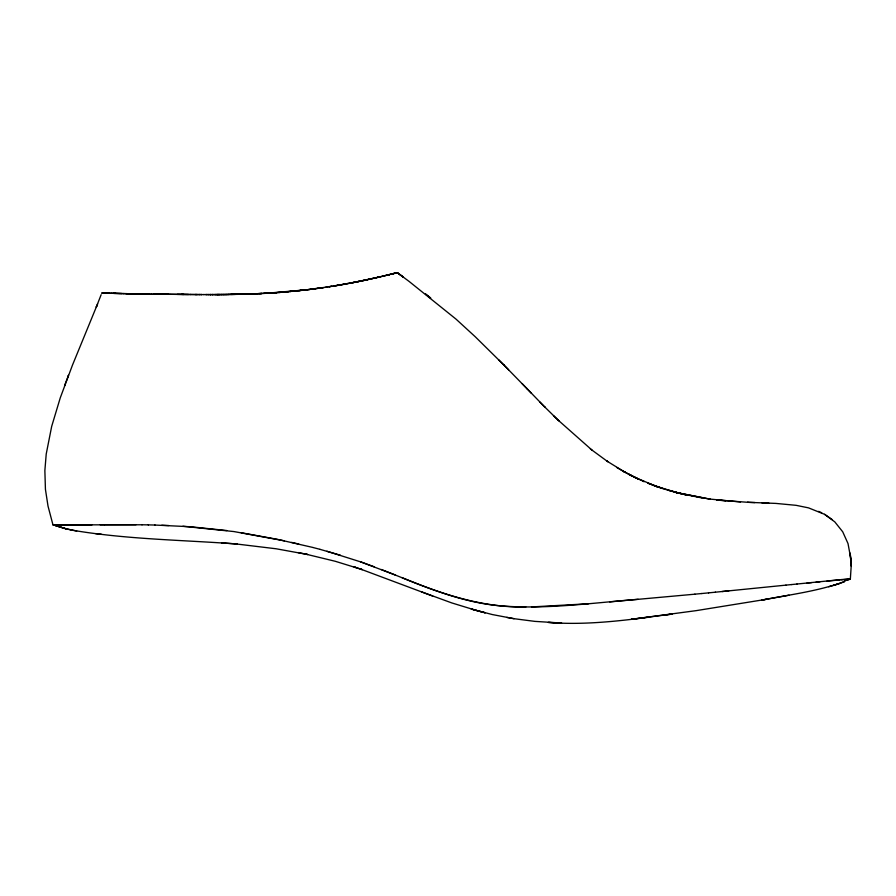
<?xml version="1.0" encoding="UTF-8"?>
<svg xmlns="http://www.w3.org/2000/svg" width="896" height="896" viewBox="0 0 896 896"><rect width="100%" height="100%" fill="white"/><g stroke="black" fill="none" stroke-linecap="round" stroke-linejoin="round"><path stroke-width="1.34" d="M844.76 580.798L850.349 579.051L851.2 566.149L850.214 553.09L851.166 566.048L850.954 559.563M97.619 303.834L72.475 365.109L60.256 397.869L51.677 426.395L46.222 454.026L44.867 470.557L45.427 489.317L48.026 506.15L52.92 524.686L70.246 525.022M65.061 384.395L64.579 385.717L65.554 383.085M101.136 294.717L96.253 307.194L96.723 306.051M66.035 381.774L68.51 375.267L68.006 376.555M850.293 579.13L844.894 580.765M385.974 275.43L397.286 272.653L409.08 281.411L455.997 319.099L475.216 336.728L503.832 364.941L498.747 359.856M844.379 581.65C817.779 591.36 789.387 594.698 761.723 600.118L789.04 595.19M839.07 583.621L844.435 581.627M833.84 585.312L828.666 586.746M384.026 275.845L397.286 272.653L403.402 277.189L397.275 272.653M396.85 272.754L391.541 274.098M396.637 272.81L392.302 273.907M390.958 274.243L392.202 273.941M388.114 274.938L389.592 274.568M386.523 275.318L389.514 274.59M384.35 275.822L388.226 274.904M382.312 276.259L385.224 275.621M380.52 276.685L383.544 276.013M382.637 276.237L376.813 277.547M377.72 277.402L380.856 276.651M378.168 277.278L372.949 278.432M374.08 278.23L376.331 277.704M379.019 277.077L349.339 283.338M374.494 278.118L369.018 279.317M370.451 279.048L372.658 278.533M370.81 278.947L357.168 281.826M365.064 280.179L368.962 279.362M366.834 279.843L361.379 280.997M363.384 280.549L365.254 280.157M361.514 280.93L353.237 282.598M359.632 281.31L339.315 285.04M357.314 281.736L351.288 282.968M349.35 283.259L351.333 282.89M347.357 283.629L350.168 283.192M345.363 283.987L348.219 283.55M343.459 284.39L346.237 283.898M768.309 598.987L696.069 610.658L631.221 619.326L672.403 614.029M344.109 284.211L339.472 285.085M341.477 284.738L344.232 284.256M337.277 285.387L340.066 284.906M340.155 284.95L335.395 285.757M335.227 285.723L338.016 285.253M333.312 286.093L338.094 285.298M333.155 286.059L335.955 285.589M333.939 285.97L328.978 286.709M329.09 286.765L331.8 286.261L326.962 287.09M327.69 286.944L322.683 287.717M324.822 287.403L326.872 287.034M323.501 287.571L317.139 288.467M323.344 287.538L303.386 290.214M320.544 288.03L322.627 287.661M320.488 287.963L314.989 288.758M664.07 615.194L672.202 614.085M312.816 289.05L316.266 288.613M310.632 289.33L314.126 288.904M308.426 289.61L311.987 289.173M306.208 289.878L309.848 289.442M647.92 617.322C615.978 621.454 581.582 625.139 548.397 622.429L561.59 623.045L534.856 621.376L514.058 618.699L492.318 614.555L471.15 609.022L485.274 612.808L478.094 610.994M307.698 289.71L267.949 293.138M307.496 289.666L289.979 291.502M303.856 290.069L299.018 290.696M301.661 290.315L296.822 290.931M839.541 579.757L796.925 584.035M840.952 579.6L850.282 578.861M294.616 291.155L297.259 290.786M827.075 581.056L850.349 579.051M728.874 590.856L715.299 592.2M785.949 585.133L722.042 591.539M292.398 291.379L295.053 291.01M806.994 583.05L811.619 582.59M785.893 585.133L791.582 584.562M791.515 584.573L796.992 584.035M816.032 582.154L820.075 581.75M701.702 593.533L708.658 592.861M708.523 592.872L715.445 592.189M292.858 291.222L278.97 292.522M694.826 594.182L701.826 593.522M694.926 594.182L609.672 601.899M290.651 291.435L281.814 292.197M638.176 599.312C593.074 602.818 547.814 609.414 502.499 605.998C459.906 602.885 420.571 584.819 381.338 569.498M288.221 291.76L279.597 292.365M588.605 603.758L531.485 606.939M277.39 292.533L281.501 292.298M275.173 292.678L279.272 292.466M277.066 292.622L266.157 293.294M276.718 292.678L256.894 293.698M274.467 292.824L265.742 293.261M263.536 293.384L267.736 293.227M265.496 293.35L247.878 294.067M253.109 293.91L261.89 293.462M259.65 293.63L261.822 293.53M255.237 293.765L257.454 293.675M256.626 293.754L248.595 294.011M254.419 293.843L243.566 294.202L246.512 294.146M250.051 294L252.235 293.922M245.829 294.09L248.046 294.022M239.232 294.314L244.16 294.146M241.394 294.213L244.294 294.202M241.942 294.202L228.088 294.459M242.066 294.258L235.278 294.347M239.725 294.258L228.626 294.448M237.574 294.358L225.87 294.482M230.843 294.426L235.323 294.403M215.275 294.56L228.536 294.493M228.155 294.504L223.619 294.549M88.346 524.843L70.37 525.034M92.042 524.81L53.256 524.81M88.536 524.854L142.15 524.776M221.435 294.526L226.285 294.515M100.139 524.742L104.474 524.709M224.022 294.538L217 294.549M104.518 524.698L136.058 524.698M217.504 294.549L219.733 294.538M219.531 294.56L221.771 294.549M214.782 294.56L219.072 294.571M212.565 294.56L217.291 294.571M212.374 294.582L215.051 294.571M210.347 294.571L213.046 294.56M210.179 294.582L212.822 294.582M210.818 294.571L205.822 294.582M208.398 294.582L210.605 294.582M205.923 294.56L208.589 294.571M203.65 294.582L206.36 294.56M201.488 294.571L204.12 294.56M190.49 294.493L201.802 294.571M199.293 294.538L201.891 294.549M199.651 294.549L195.182 294.538M197.142 294.549L181.798 294.414M170.89 294.314L190.714 294.504M181.72 294.414L183.904 294.437M177.341 294.381L188.451 294.482M170.363 294.302L155.355 294.134M164.494 294.246L181.608 294.414M168.683 294.28L156.027 294.146M161.862 294.202L164.371 294.235M159.678 294.179L162.232 294.213M153.227 294.101L160.082 294.179M151.088 294.078L155.814 294.123M148.826 294.034L151.782 294.09M144.547 293.966L149.654 294.067M142.419 293.933L146.81 294.011M525.829 607.029C482.821 607.79 441.403 594.048 402.17 577.73M144.682 293.989L134.086 293.798M147.526 294.034L134.042 293.798M140.314 293.899L131.936 293.754M140.414 293.91L142.542 293.944M136.147 293.832L138.219 293.866M754.902 502.566L747.578 502.298L775.813 503.406L796.13 505.333L808.506 507.864L824.611 514.338L834.792 521.875L842.722 531.81L848.008 543.547L850.954 559.451M132.026 293.765L134.669 293.81M141.882 524.765L148.478 524.888M127.938 293.675L132.507 293.765L128.072 293.675M130.211 293.72L125.888 293.642L129.842 293.709M123.536 293.586L127.77 293.675M125.698 293.63L119.594 293.496L121.778 293.552M121.296 293.53L108.304 293.227M121.621 293.541L123.648 293.586M115.584 293.406L119.123 293.485M113.658 293.35L119.706 293.507M113.434 293.35L115.158 293.395M111.787 293.306L115.718 293.395M111.989 293.317L105.918 293.16M148.243 524.877L155.03 525.045M107.666 293.205L109.626 293.261M108.707 293.238L101.741 293.048L105.213 293.149M103.925 293.104L106.747 293.182M107.856 293.216L102.301 293.059M154.862 525.045L190.411 526.747L226.744 530.533M761.858 502.813L768.835 503.07M161.773 525.258L168.694 525.526M725.592 500.886L716.587 499.968L747.891 502.309M740.51 501.962L709.296 499.027L675.808 492.464L710.181 499.162L709.296 499.027M221.502 542.819L237.227 544.029C181.955 539.907 126.235 539.448 71.49 530.051M182.907 526.254L233.912 531.563L284.368 540.814M95.536 533.613L101.472 534.296M236.04 543.939L276.214 548.789L307.642 554.501L298.166 552.563M241.147 532.728L277.312 539.325L312.883 547.456M506.789 617.422L514.058 618.699M701.949 497.941L678.765 493.214L654.058 485.587L662.346 488.466M59.797 527.016L65.677 528.696L53.043 524.731L65.766 528.718L76.709 531.026M305.838 554.142L335.317 561.299L362.309 569.632L354.021 566.877L355.858 567.482M291.603 542.405L298.805 544.051M65.766 528.718L71.4 530.04M313.029 547.523L319.85 549.293M669.01 490.549L686.739 495.085L663.824 488.958L647.618 483.067L657.205 486.73L634.928 477.4L644.202 481.656L642.835 481.029M320.018 549.349L340.402 555.218M478.195 611.005L451.763 602.918L421.534 591.864M326.917 551.242L360.763 561.915L395.058 574.918M53.066 524.754L59.562 526.926M360.539 569.061L432.779 596.098M360.629 561.848L374.214 566.776M821.688 512.792L818.63 511.358M630.258 475.048L631.557 475.754L622.63 470.938L637.829 478.811L628.734 474.275L636.496 478.139M616.728 467.466L625.374 472.472L606.659 460.925L607.813 461.709L590.363 448.896M824.611 514.338L832.406 519.736M592.357 450.419L558.275 420.258M553.47 415.632L558.88 420.829L544.566 406.806M508.614 369.779L503.541 364.638L526.982 388.685M539.795 401.979L545.059 407.31L522.166 383.678M526.602 388.282L531.462 393.366M838.947 583.677L834.008 585.256L838.947 583.677M430.629 298.032L425.555 294.034L430.629 298.032"/></g></svg>
